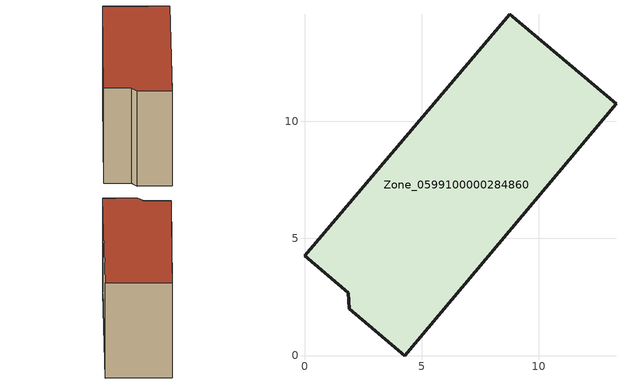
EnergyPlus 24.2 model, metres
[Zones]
Zone_0599100000284860
 floor ground (C_G): 1.92,1.99 1.86,2.69 0,4.25 8.75,14.56 13.29,10.74 4.29,0 z0
 wall outside (C_F): 1.86,2.69 1.92,1.99 4.29,0 13.29,10.74 8.75,14.56 0,4.25 1.86,2.69 z0:9.92
 roof outside (C_R): 8.75,14.56 0,4.25 1.86,2.69 1.92,1.99 4.29,0 13.29,10.74 z9.92
[BUILDING]
Pand.0599100000284860: North Axis=0; Terrain=City; Loads Convergence Tolerance Value=0.04; Temperature Convergence Tolerance Value=0.4; Solar Distribution=FullExterior; Maximum Number of Warmup Days=25; Minimum Number of Warmup Days=1
[Site:Location]
Rotterdam.The.Hague.AP_ZH_NLD Design_Conditions: Latitude=51.96; Longitude=4.45; Time Zone=1; Elevation=-4.5
[SITE:GROUNDTEMPERATURE:BUILDINGSURFACE]
18, 18, 18, 18, 18, 18, 18, 18, 18, 18, 18, 18
[MATERIAL] Thermal Absorptance=0.9; Solar Absorptance=0.7; Visible Absorptance=0.7
Name | Roughness | Thickness | Conductivity | Density | Specific Heat
G.TI.1946 | MediumSmooth | 0.15 | 1 | 540 | 1210
F.TI.1946 | Rough | 0.3 | 0.857143 | 1920 | 840
R.TI.1946 | MediumRough | 0.2 | 0.1 | 1500 | 1000
[CONSTRUCTION]
C_G: G.TI.1946
C_F: F.TI.1946
C_R: R.TI.1946
[ZONE]
Zone_0599100000284860: Type=1; Multiplier=1; Ceiling Height=Autocalculate; Volume=Autocalculate; Floor Area=autocalculate; Part of Total Floor Area=Yes
[ZONEINFILTRATION:DESIGNFLOWRATE]
Infil_Zone_0599100000284860: Zone or ZoneList or Space or SpaceList=Zone_0599100000284860; Schedule=AlwaysOn; Design Flow Rate Calculation Method=Flow/Area; Flow Rate per Floor Area=0.003; Constant Term Coefficient=1; Temperature Term Coefficient=0; Velocity Term Coefficient=0; Velocity Squared Term Coefficient=0
[HVACTEMPLATE:ZONE:IDEALLOADSAIRSYSTEM]
Zone_0599100000284860: Maximum Heating Supply Air Temperature=50; Minimum Cooling Supply Air Temperature=13; Maximum Heating Supply Air Humidity Ratio=0.0156; Minimum Cooling Supply Air Humidity Ratio=0.0077; Heating Limit=NoLimit; Cooling Limit=NoLimit; Dehumidification Control Type=ConstantSensibleHeatRatio; Cooling Sensible Heat Ratio=0.7; Dehumidification Setpoint=60; Humidification Control Type=None; Humidification Setpoint=30; Outdoor Air Method=None; Outdoor Air Flow Rate per Person=0.00944; Outdoor Air Flow Rate per Zone Floor Area=0; Outdoor Air Flow Rate per Zone=0; Demand Controlled Ventilation Type=None; Outdoor Air Economizer Type=NoEconomizer; Heat Recovery Type=None; Sensible Heat Recovery Effectiveness=0.7; Latent Heat Recovery Effectiveness=0.65
[ZONECONTROL:THERMOSTAT]
ThermostatControl_Zone_0599100000284860: Zone or ZoneList=Zone_0599100000284860; Control Type Schedule=DualSetpointControlType; Control 1=Thermostat_Zone_0599100000284860; Temperature Difference Between Cutout And Setpoint=0
[THERMOSTATSETPOINT:DUALSETPOINT]
Thermostat_Zone_0599100000284860: Heating Setpoint Temperature Schedule=HeatingSetpoint_Zone_0599100000284860; Cooling Setpoint Temperature Schedule=CoolingSetpoint_Zone_0599100000284860
[SCHEDULE:COMPACT]
HeatingSetpoint_Zone_0599100000284860: Through: 12/31, For: AllDays, Until: 24:00, 21
CoolingSetpoint_Zone_0599100000284860: Through: 12/31, For: AllDays, Until: 24:00, 24
DualSetpointControlType: Through: 12/31, For: AllDays, Until: 24:00, 4
AlwaysOn: Through: 12/31, For: AllDays, Until: 24:00, 1
